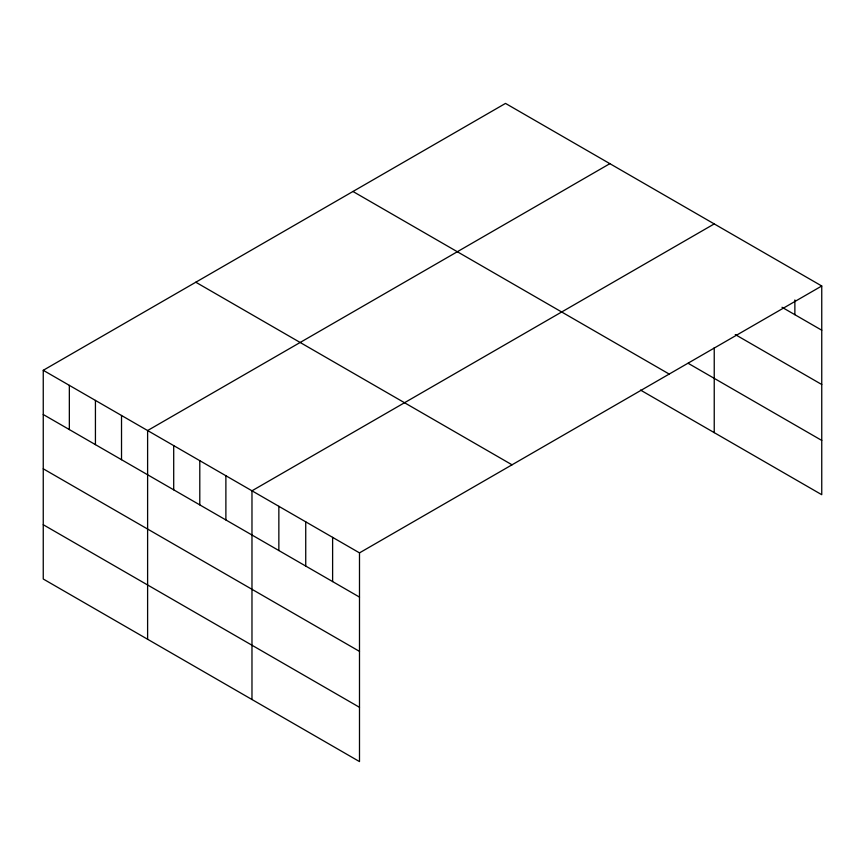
<?xml version="1.0" encoding="UTF-8"?>
<svg xmlns="http://www.w3.org/2000/svg" width="865" height="865" viewBox="0 0 865 865"><rect width="100%" height="100%" fill="white"/><g stroke="black" fill="none" stroke-linecap="round" stroke-linejoin="round"><path stroke-width="1.3" d="M43.25 370.296L359.494 552.876L359.494 761.589L43.25 579.009L43.25 370.296L505.506 103.411L821.75 285.991L821.75 494.704L640.489 390.061M609.868 163.669L147.612 430.543L147.612 639.257M714.231 223.916L251.975 490.801L251.975 699.515M359.494 552.876L821.75 285.991M782.014 307.27L821.75 330.214M735.261 334.571L821.75 384.503M688.14 363.289L821.75 440.426M352.963 191.479L669.207 374.069M195.793 282.217L512.037 464.808M43.25 414.508L359.494 597.099M43.25 468.798L359.494 651.377M43.25 524.72L359.494 707.311M794.87 299.96L794.87 314.698M714.231 347.719L714.231 432.63M332.614 537.36L332.614 581.572M305.734 521.833L305.734 566.056M278.854 506.317L278.854 550.54M225.884 475.728L225.884 519.952M199.793 460.667L199.793 504.89M173.703 445.605L173.703 489.828M121.522 415.481L121.522 459.704M95.431 400.419L95.431 444.642M69.341 385.358L69.341 429.581"/></g></svg>
